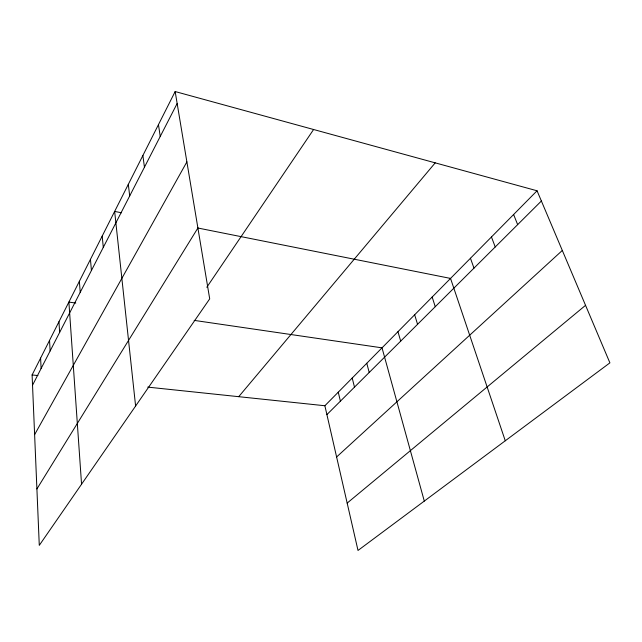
<?xml version="1.0" encoding="UTF-8"?>
<svg xmlns="http://www.w3.org/2000/svg" width="642" height="642" viewBox="0 0 642 642"><rect width="100%" height="100%" fill="white"/><g stroke="black" fill="none" stroke-linecap="round" stroke-linejoin="round"><path stroke-width="0.96" d="M175.162 91.549L209.701 298.859L39.282 545.363L32.1 374.944L175.162 91.549L537.049 190.778L609.9 362.858L358.011 550.451L324.876 405.744L537.049 190.778M32.533 385.216L177.152 103.49M34.62 434.626L186.886 161.88M36.907 488.955L197.897 228.006M206.796 287.279L313.593 129.507M238.72 396.676L435.212 162.859M326.906 414.604L541.375 201.01M336.609 456.976L562.312 250.46M347.17 503.087L585.544 305.335M32.1 374.944L37.918 375.562M147.716 387.11L324.876 405.744M75.78 303.08L68.887 302.069L81.558 484.22M194.157 320.382L382.022 347.844L424.298 501.089M121.515 212.783L114.653 211.419L135.606 406.033M197.575 227.958L450.54 278.419L505.27 440.781M513.616 214.516L517.653 224.636M491.459 236.97L495.223 246.969M470.458 258.236L473.981 268.123M432.162 297.037L435.252 306.691M414.66 314.781L417.557 324.314M397.96 331.697L400.688 341.119M366.783 363.284L369.206 372.472M352.209 378.05L354.488 387.126M338.254 392.19L340.404 401.162M158.462 124.636L160.227 136.465M142.877 155.5L144.45 167.209M128.312 184.366L129.7 195.938M102.198 236.095L103.29 247.379M90.458 259.352L91.421 270.499M79.367 281.308L80.226 292.311M58.96 321.738L59.626 332.444M49.546 340.388L50.124 350.949M40.607 358.1L41.104 368.516"/></g></svg>
